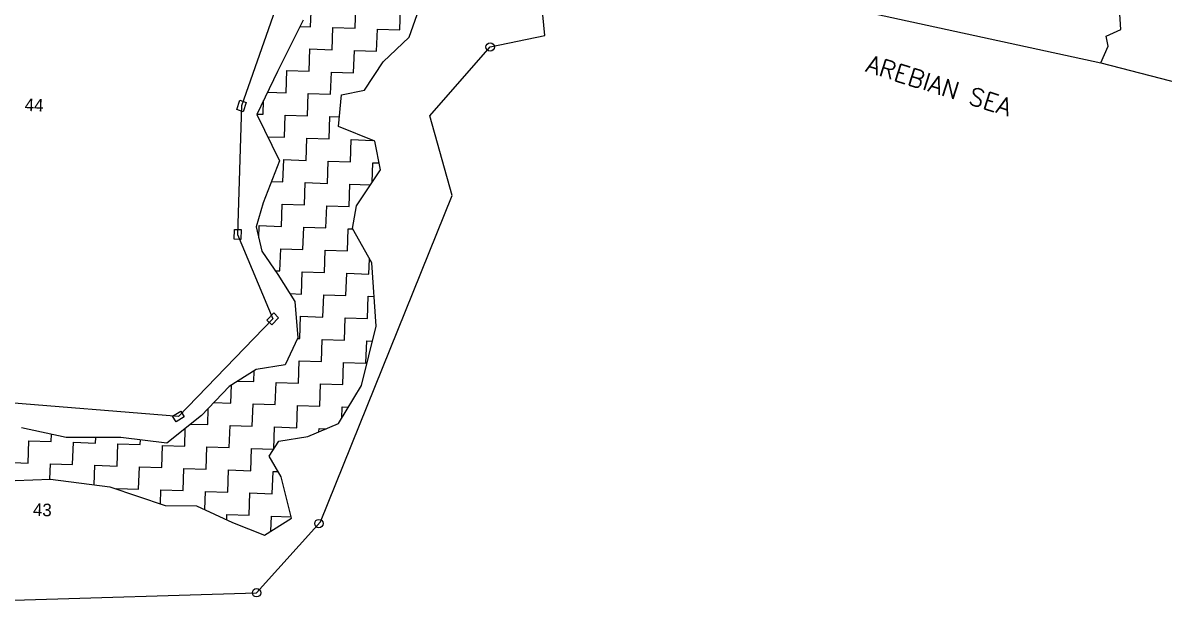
# Model space of a CAD drawing. Header units: metres. Extents: x 314603 to 317868, y 1882612 to 1884777.
# Drawn here: x 315112 to 315974, y 1882655 to 1883091 of the extents above; entities that cross this region are included whole.
import ezdxf

# ---------------------------------------------------------------- set-up
doc = ezdxf.new("R2010")
doc.units = ezdxf.units.M
doc.header["$MEASUREMENT"] = 0
for name, color, linetype in [('POLY_HATCH', 12, 'Continuous'), ('POLY_PARCEL', 6, 'Continuous'), ('TEXT_MAPOUT', 7, 'Continuous'), ('TEXT_PARCEL', 7, 'Continuous'), ('V_BOUND_LINE', 7, 'Continuous')]:
    doc.layers.add(name, color=color, linetype=linetype)
doc.styles.get("Standard").update_dxf_attribs({"font": 'simplex.shx'})
doc.styles.add('TEXT_MAP', font='')
doc.styles.get('TEXT_MAP').set_extended_font_data('Kruti Dev 050')

msp = doc.modelspace()

# ---------------------------------------------------------------- linework, layer by layer
for p, q in [((315273.49, 1883025.7), (315275.93, 1883032.66)), ((315278.3, 1883024.01), (315273.49, 1883025.7)), ((315275.93, 1883032.66), (315280.74, 1883030.97)), ((315280.74, 1883030.97), (315278.3, 1883024.01)), ((315271.53, 1882927.86), (315271.76, 1882935.22)), ((315271.76, 1882935.22), (315276.85, 1882935.07)), ((315276.85, 1882935.07), (315276.63, 1882927.7)), ((315276.63, 1882927.7), (315271.53, 1882927.86)), ((315296.36, 1882866.83), (315301.48, 1882872.13)), ((315301.48, 1882872.13), (315305.15, 1882868.58)), ((315300.02, 1882863.28), (315296.36, 1882866.83)), ((315305.15, 1882868.58), (315300.02, 1882863.28)), ((315224.98, 1882794.19), (315231.22, 1882798.12)), ((315227.7, 1882789.88), (315224.98, 1882794.19)), ((315233.94, 1882793.8), (315227.7, 1882789.88)), ((315231.22, 1882798.12), (315233.94, 1882793.8))]:
    msp.add_line(p, q)
for centre in [(315464.82, 1883072.83), (315335.54, 1882713.22), (315288.5, 1882661.03)]:
    msp.add_circle(centre, 3.16)
at = {"layer": 'POLY_HATCH'}
for p, q in [((315403.75, 1883080.23), (315426.73, 1883145.29)), ((315323.67, 1883093.17), (315304.22, 1883054.4)), ((315383.94, 1883061.74), (315403.75, 1883080.23)), ((315370.08, 1883040.15), (315383.94, 1883061.74)), ((315304.22, 1883054.4), (315288.71, 1883022)), ((315350.4, 1883012.95), (315352.53, 1883036.84)), ((315352.53, 1883036.84), (315370.08, 1883040.15)), ((315288.71, 1883022), (315305.91, 1882987.04)), ((315377.66, 1883001.77), (315350.4, 1883012.95)), ((315381.96, 1882980.07), (315377.66, 1883001.77)), ((315305.91, 1882987.04), (315293.48, 1882955.23)), ((315363.91, 1882953.06), (315381.96, 1882980.07)), ((315293.48, 1882955.23), (315288.11, 1882937.11)), ((315361, 1882936), (315363.91, 1882953.06)), ((315288.11, 1882937.11), (315292.59, 1882918.87)), ((315375.43, 1882909.98), (315361, 1882936)), ((315292.59, 1882918.87), (315304.52, 1882901.29)), ((315378.89, 1882862.08), (315375.43, 1882909.98)), ((315304.52, 1882901.29), (315317.29, 1882880.9)), ((315317.29, 1882880.9), (315319.6, 1882853.45)), ((315367.6, 1882817.46), (315378.89, 1882862.08)), ((315319.6, 1882853.45), (315310.07, 1882832.9)), ((315288.12, 1882829.48), (315267.7, 1882816.73)), ((315310.07, 1882832.9), (315288.12, 1882829.48)), ((315267.7, 1882816.73), (315246.97, 1882794.71)), ((315350.36, 1882788.83), (315367.6, 1882817.46)), ((315246.97, 1882794.71), (315220.7, 1882773.81)), ((315144.67, 1882778.28), (315111.01, 1882785.47)), ((315327.25, 1882778.95), (315350.36, 1882788.83)), ((315186.01, 1882778.25), (315144.67, 1882778.28)), ((315220.7, 1882773.81), (315186.01, 1882778.25)), ((315297.94, 1882764.19), (315305.3, 1882775.53)), ((315305.3, 1882775.53), (315327.25, 1882778.95)), ((315307.16, 1882748.56), (315297.94, 1882764.19)), ((315087.78, 1882744.98), (315132.9, 1882746.67)), ((315132.9, 1882746.67), (315177.76, 1882740.95)), ((315177.76, 1882740.95), (315219.55, 1882726.99)), ((315314.91, 1882717.21), (315307.16, 1882748.56)), ((315219.55, 1882726.99), (315243.23, 1882726.64)), ((315243.23, 1882726.64), (315270.21, 1882714.11)), ((315294.49, 1882704.46), (315314.91, 1882717.21)), ((315270.21, 1882714.11), (315294.49, 1882704.46))]:
    msp.add_line(p, q, dxfattribs=at)
at = {"layer": 'POLY_HATCH', "linetype": 'Continuous', "ltscale": 10}
for p, q in [((315329.28, 1883088.13), (315329.86, 1883104.94)), ((315362.9, 1883086.98), (315363.48, 1883103.79)), ((315396.52, 1883085.82), (315397.09, 1883102.63)), ((315321.29, 1883088.41), (315329.28, 1883088.13)), ((315345.51, 1883070.75), (315346.09, 1883087.56)), ((315346.09, 1883087.56), (315362.9, 1883086.98)), ((315379.13, 1883069.59), (315379.71, 1883086.4)), ((315379.71, 1883086.4), (315396.52, 1883085.82)), ((315328.13, 1883054.52), (315328.7, 1883071.33)), ((315328.7, 1883071.33), (315345.51, 1883070.75)), ((315361.74, 1883053.36), (315362.32, 1883070.17)), ((315362.32, 1883070.17), (315379.13, 1883069.59)), ((315310.74, 1883038.29), (315311.32, 1883055.1)), ((315311.32, 1883055.1), (315328.13, 1883054.52)), ((315344.35, 1883037.13), (315344.93, 1883053.94)), ((315344.93, 1883053.94), (315361.74, 1883053.36)), ((315296.74, 1883038.77), (315310.74, 1883038.29)), ((315326.97, 1883020.9), (315327.55, 1883037.71)), ((315327.55, 1883037.71), (315344.35, 1883037.13)), ((315293.35, 1883022.06), (315293.71, 1883032.45)), ((315288.81, 1883022.22), (315293.35, 1883022.06)), ((315309.58, 1883004.67), (315310.16, 1883021.48)), ((315310.16, 1883021.48), (315326.97, 1883020.9)), ((315343.2, 1883003.52), (315343.78, 1883020.32)), ((315343.78, 1883020.32), (315351.03, 1883020.07)), ((315297.02, 1883005.11), (315309.58, 1883004.67)), ((315325.81, 1882987.29), (315326.39, 1883004.09)), ((315326.39, 1883004.09), (315343.2, 1883003.52)), ((315359.43, 1882986.13), (315360.01, 1883002.94)), ((315360.01, 1883002.94), (315376.17, 1883002.38)), ((315308.42, 1882971.06), (315309, 1882987.86)), ((315309, 1882987.86), (315325.81, 1882987.29)), ((315342.04, 1882969.9), (315342.62, 1882986.71)), ((315342.62, 1882986.71), (315359.43, 1882986.13)), ((315375.73, 1882970.74), (315376.24, 1882985.55)), ((315376.24, 1882985.55), (315380.91, 1882985.39)), ((315299.78, 1882971.35), (315308.42, 1882971.06)), ((315324.65, 1882953.67), (315325.23, 1882970.48)), ((315325.23, 1882970.48), (315342.04, 1882969.9)), ((315358.27, 1882952.51), (315358.85, 1882969.32)), ((315358.85, 1882969.32), (315374.42, 1882968.78)), ((315307.27, 1882937.44), (315307.85, 1882954.25)), ((315307.85, 1882954.25), (315324.65, 1882953.67)), ((315340.88, 1882936.28), (315341.46, 1882953.09)), ((315341.46, 1882953.09), (315358.27, 1882952.51)), ((315290.14, 1882928.82), (315290.46, 1882938.02)), ((315290.46, 1882938.02), (315307.27, 1882937.44)), ((315323.5, 1882920.05), (315324.07, 1882936.86)), ((315324.07, 1882936.86), (315340.88, 1882936.28)), ((315357.11, 1882918.9), (315357.69, 1882935.7)), ((315357.69, 1882935.7), (315361.23, 1882935.58)), ((315306.11, 1882903.82), (315306.69, 1882920.63)), ((315306.69, 1882920.63), (315323.5, 1882920.05)), ((315339.73, 1882902.67), (315340.3, 1882919.47)), ((315340.3, 1882919.47), (315357.11, 1882918.9)), ((315373.34, 1882901.51), (315373.74, 1882913.03)), ((315302.72, 1882903.94), (315306.11, 1882903.82)), ((315322.34, 1882886.44), (315322.92, 1882903.25)), ((315322.92, 1882903.25), (315339.73, 1882902.67)), ((315355.95, 1882885.28), (315356.53, 1882902.09)), ((315356.53, 1882902.09), (315373.34, 1882901.51)), ((315313.64, 1882886.74), (315322.34, 1882886.44)), ((315338.57, 1882869.05), (315339.15, 1882885.86)), ((315339.15, 1882885.86), (315355.95, 1882885.28)), ((315372.18, 1882867.89), (315372.76, 1882884.7)), ((315372.76, 1882884.7), (315377.27, 1882884.55)), ((315321.18, 1882852.82), (315321.76, 1882869.63)), ((315321.76, 1882869.63), (315338.57, 1882869.05)), ((315354.8, 1882851.66), (315355.38, 1882868.47)), ((315355.38, 1882868.47), (315372.18, 1882867.89)), ((315319.34, 1882852.88), (315321.18, 1882852.82)), ((315337.41, 1882835.43), (315337.99, 1882852.24)), ((315337.99, 1882852.24), (315354.8, 1882851.66)), ((315371.03, 1882834.28), (315371.61, 1882851.08)), ((315371.61, 1882851.08), (315376.07, 1882850.93)), ((315320.02, 1882819.2), (315320.6, 1882836.01)), ((315320.6, 1882836.01), (315337.41, 1882835.43)), ((315286.41, 1882820.36), (315286.69, 1882828.59)), ((315353.64, 1882818.05), (315354.22, 1882834.86)), ((315354.22, 1882834.86), (315371.03, 1882834.28)), ((315274.19, 1882820.78), (315286.41, 1882820.36)), ((315302.64, 1882802.98), (315303.22, 1882819.78)), ((315303.22, 1882819.78), (315320.02, 1882819.2)), ((315336.25, 1882801.82), (315336.83, 1882818.63)), ((315336.83, 1882818.63), (315353.64, 1882818.05)), ((315269.02, 1882804.13), (315269.49, 1882817.85)), ((315256.26, 1882804.57), (315269.02, 1882804.13)), ((315285.25, 1882786.75), (315285.83, 1882803.55)), ((315285.83, 1882803.55), (315302.64, 1882802.98)), ((315318.87, 1882785.59), (315319.44, 1882802.4)), ((315319.44, 1882802.4), (315336.25, 1882801.82)), ((315352.77, 1882792.84), (315353.06, 1882801.24)), ((315353.06, 1882801.24), (315357.73, 1882801.08)), ((315251.63, 1882787.9), (315252.05, 1882800.11)), ((315234.25, 1882771.67), (315234.7, 1882784.95)), ((315238.97, 1882788.34), (315251.63, 1882787.9)), ((315267.86, 1882770.52), (315268.44, 1882787.32)), ((315268.44, 1882787.32), (315285.25, 1882786.75)), ((315301.49, 1882769.65), (315302.06, 1882786.17)), ((315302.06, 1882786.17), (315318.87, 1882785.59)), ((315335.59, 1882782.52), (315335.67, 1882785.01)), ((315335.67, 1882785.01), (315340.99, 1882784.83)), ((315116.01, 1882758.92), (315116.59, 1882775.73)), ((315116.59, 1882775.73), (315133.4, 1882775.15)), ((315133.4, 1882775.15), (315133.59, 1882780.65)), ((315167.01, 1882773.99), (315167.16, 1882778.26)), ((315200.63, 1882772.83), (315200.75, 1882776.36)), ((315149.63, 1882757.76), (315150.21, 1882774.57)), ((315150.21, 1882774.57), (315167.01, 1882773.99)), ((315183.24, 1882756.6), (315183.82, 1882773.41)), ((315183.82, 1882773.41), (315200.63, 1882772.83)), ((315216.86, 1882755.44), (315217.44, 1882772.25)), ((315217.44, 1882772.25), (315234.25, 1882771.67)), ((315250.48, 1882754.29), (315251.05, 1882771.1)), ((315251.05, 1882771.1), (315267.86, 1882770.52)), ((315284.09, 1882753.13), (315284.67, 1882769.94)), ((315284.67, 1882769.94), (315301.3, 1882769.37)), ((315099.2, 1882759.5), (315116.01, 1882758.92)), ((315132.42, 1882746.66), (315132.82, 1882758.34)), ((315132.82, 1882758.34), (315149.63, 1882757.76)), ((315165.93, 1882742.46), (315166.44, 1882757.18)), ((315166.44, 1882757.18), (315183.24, 1882756.6)), ((315199.47, 1882739.22), (315200.05, 1882756.02)), ((315200.05, 1882756.02), (315216.86, 1882755.44)), ((315233.09, 1882738.06), (315233.67, 1882754.87)), ((315233.67, 1882754.87), (315250.48, 1882754.29)), ((315266.71, 1882736.9), (315267.28, 1882753.71)), ((315267.28, 1882753.71), (315284.09, 1882753.13)), ((315300.32, 1882735.74), (315300.9, 1882752.55)), ((315300.9, 1882752.55), (315304.89, 1882752.41)), ((315182.65, 1882739.32), (315182.66, 1882739.79)), ((315182.66, 1882739.79), (315199.47, 1882739.22)), ((315215.92, 1882728.2), (315216.28, 1882738.64)), ((315216.28, 1882738.64), (315233.09, 1882738.06)), ((315249.43, 1882723.76), (315249.9, 1882737.48)), ((315249.9, 1882737.48), (315266.71, 1882736.9)), ((315282.93, 1882719.51), (315283.51, 1882736.32)), ((315283.51, 1882736.32), (315300.32, 1882735.74)), ((315265.99, 1882716.07), (315266.13, 1882720.09)), ((315266.13, 1882720.09), (315282.93, 1882719.51)), ((315299.35, 1882707.49), (315299.74, 1882718.93)), ((315299.74, 1882718.93), (315314.61, 1882718.42))]:
    msp.add_line(p, q, dxfattribs=at)
at = {"layer": 'POLY_PARCEL'}
for p, q in [((315308.08, 1883116.75), (315277.11, 1883028.33)), ((315940.97, 1883086.05), (315939.82, 1883101.63)), ((315929.74, 1883081.01), (315940.97, 1883086.05)), ((315931.35, 1883073.46), (315929.74, 1883081.01)), ((315925.79, 1883060.84), (315931.35, 1883073.46)), ((315277.11, 1883028.33), (315274.19, 1882931.46)), ((315274.19, 1882931.46), (315300.75, 1882867.71)), ((315300.75, 1882867.71), (315229.46, 1882794)), ((315229.46, 1882794), (315075.29, 1882806.38))]:
    msp.add_line(p, q, dxfattribs=at)
at = {"layer": 'V_BOUND_LINE'}
for p, q in [((315506.21, 1883081.56), (315503.92, 1883105.02)), ((315747.1, 1883099.68), (315925.79, 1883060.84)), ((315464.82, 1883072.83), (315506.21, 1883081.56)), ((315419.3, 1883021.01), (315464.82, 1883072.83)), ((315925.79, 1883060.84), (316022.42, 1883035.79)), ((315436.22, 1882960.86), (315419.3, 1883021.01)), ((315336.73, 1882714.53), (315436.22, 1882960.86)), ((315288.5, 1882661.03), (315336.73, 1882714.53)), ((315104.95, 1882655.44), (315288.5, 1882661.03))]:
    msp.add_line(p, q, dxfattribs=at)

# ---------------------------------------------------------------- texts
at = {"layer": 'TEXT_MAPOUT'}
msp.add_text('AREBIAN SEA', height=13.2426, rotation=342.51706, dxfattribs=at).set_placement((315747.5, 1883054.59))
at = {"layer": 'TEXT_PARCEL', "style": 'TEXT_MAP'}
for s, p in [('44', (315113.34, 1883024.58)), ('43', (315119.54, 1882719.09))]:
    msp.add_text(s, height=9.535, rotation=358.02804, dxfattribs=at).set_placement(p)

doc.saveas('drawing.dxf')
